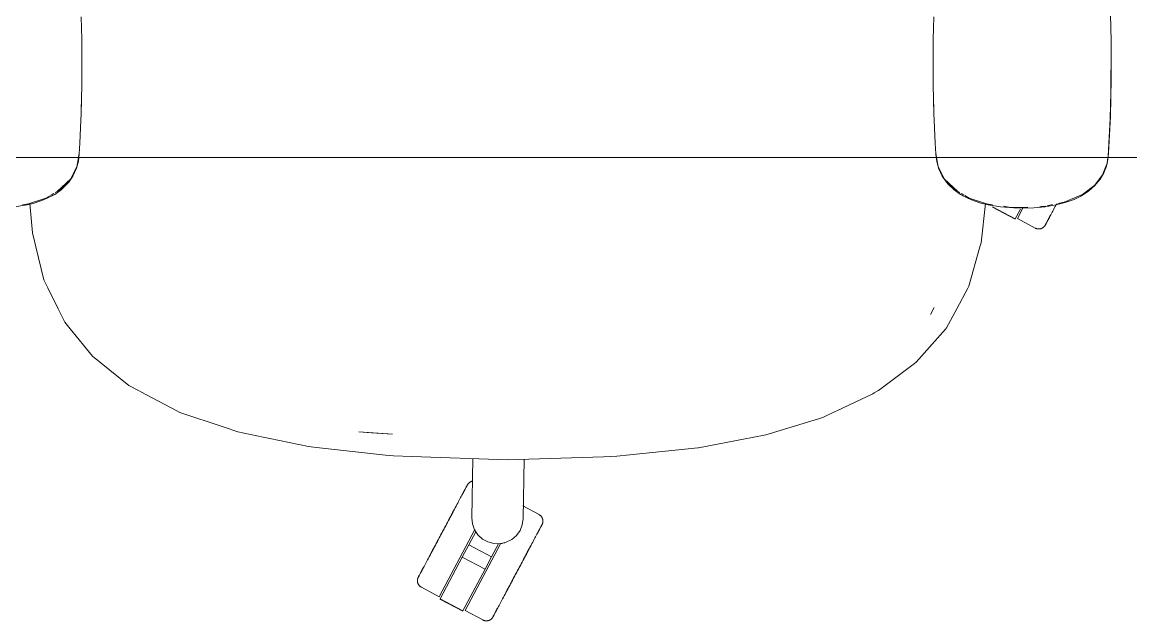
# Model space of a CAD drawing. Header units: millimetres. Extents: x 79795 to 317870, y -36033 to 97293.
# Drawn here: x 165302 to 165905, y 22507 to 22833 of the extents above; entities that cross this region are included whole.
import ezdxf

# ---------------------------------------------------------------- set-up
doc = ezdxf.new("R2010")
doc.units = ezdxf.units.MM
doc.header["$MEASUREMENT"] = 0
doc.layers.add('G-IMPT', color=8, linetype='CONTINUOUS', lineweight=9)
doc.layers.add('I-FURN', color=8, linetype='CONTINUOUS', lineweight=9)

msp = doc.modelspace()

# ---------------------------------------------------------------- linework, layer by layer
at = {"layer": 'G-IMPT'}
for p, q in [((165893.76, 22842.35), (165894.15, 22830.6)), ((165334.29, 22823.54), (165333.99, 22835.84)), ((165334.07, 22831.97), (165334.15, 22830.32)), ((165797.54, 22823.54), (165797.84, 22835.84)), ((165797.76, 22831.97), (165797.68, 22830.32)), ((165334.15, 22830.32), (165334.15, 22828.24)), ((165797.68, 22830.32), (165797.68, 22828.24)), ((165894.31, 22822.18), (165894.15, 22830.6)), ((165334.29, 22823.54), (165334.36, 22818.07)), ((165797.54, 22823.54), (165797.47, 22818.07)), ((165894.31, 22822.18), (165894.2, 22792.16)), ((165894.31, 22822.18), (165894.36, 22801.99)), ((165894.31, 22822.18), (165894.4, 22811.38)), ((165334.37, 22803.35), (165334.36, 22818.07)), ((165797.47, 22803.35), (165797.47, 22818.07)), ((165894.2, 22792.16), (165894.4, 22811.38)), ((165334.31, 22798.84), (165334.37, 22803.35)), ((165797.52, 22798.84), (165797.47, 22803.35)), ((165894.36, 22801.99), (165893.85, 22780.6)), ((165894.36, 22801.99), (165893.89, 22781.81)), ((165894.36, 22801.99), (165894.2, 22792.16)), ((165894.31, 22802.9), (165894.34, 22799.96)), ((165334.31, 22798.84), (165333.94, 22783.17)), ((165797.52, 22798.84), (165797.9, 22783.17)), ((165894.34, 22799.96), (165894.27, 22798.05)), ((165333.99, 22786.57), (165334.14, 22789.9)), ((165334.14, 22792.12), (165334.14, 22789.9)), ((165797.69, 22792.12), (165797.69, 22789.9)), ((165797.84, 22786.57), (165797.69, 22789.9)), ((165894.2, 22792.16), (165893.85, 22780.6)), ((165333.94, 22783.17), (165333.81, 22779.63)), ((165797.9, 22783.17), (165798.02, 22779.63)), ((165333.2, 22767.07), (165333.81, 22779.63)), ((165798.63, 22767.07), (165798.02, 22779.63)), ((165893.89, 22781.81), (165892.8, 22760.02)), ((165893.85, 22780.6), (165892.8, 22760.02)), ((165893.89, 22781.81), (165892.92, 22761.63)), ((165893.85, 22780.6), (165893.89, 22781.81)), ((165333.2, 22767.07), (165332.91, 22761.4)), ((165798.63, 22767.07), (165798.92, 22761.4)), ((165331.54, 22754.28), (165332.48, 22759.33)), ((165332.65, 22759.33), (165332.41, 22757.39)), ((165332.48, 22759.33), (165332.91, 22761.63)), ((165332.91, 22761.4), (165332.65, 22759.33)), ((165799.35, 22759.33), (165798.92, 22761.63)), ((165798.92, 22761.4), (165799.18, 22759.33)), ((165799.18, 22759.33), (165799.42, 22757.39)), ((165800.29, 22754.28), (165799.35, 22759.33)), ((165892.09, 22756.16), (165892.57, 22759.33)), ((165892.8, 22760.02), (165892.55, 22758.37)), ((165892.8, 22760.02), (165892.92, 22761.63)), ((165329.36, 22749.12), (165331.35, 22753.44)), ((165329.62, 22750.38), (165331.54, 22754.28)), ((165332.41, 22757.39), (165331.35, 22753.44)), ((165799.42, 22757.39), (165800.48, 22753.44)), ((165802.21, 22750.38), (165800.29, 22754.28)), ((165802.47, 22749.12), (165800.48, 22753.44)), ((165892.09, 22756.16), (165889.68, 22749.96)), ((165890.35, 22750.99), (165891.74, 22754.63)), ((165892.11, 22755.98), (165891.74, 22754.63)), ((165892.11, 22755.98), (165892.55, 22758.37)), ((165320.94, 22740.88), (165328.34, 22747.79)), ((165323.03, 22742.08), (165328.34, 22747.79)), ((165328.34, 22747.79), (165326.1, 22745.37)), ((165329.36, 22749.12), (165327.16, 22745.9)), ((165329.44, 22750.02), (165328.34, 22747.79)), ((165802.39, 22750.02), (165803.49, 22747.79)), ((165802.47, 22749.12), (165804.67, 22745.9)), ((165803.49, 22747.79), (165805.73, 22745.37)), ((165810.89, 22740.88), (165803.49, 22747.79)), ((165808.8, 22742.08), (165803.49, 22747.79)), ((165888.39, 22747.56), (165885.31, 22743.82)), ((165889.68, 22749.96), (165885.51, 22744.34)), ((165890.35, 22750.99), (165888.39, 22747.56)), ((165322.98, 22741.71), (165319.52, 22739.26)), ((165319.88, 22740.19), (165323.03, 22742.08)), ((165320.94, 22740.88), (165322.41, 22742.16)), ((165322.57, 22742.3), (165326.1, 22745.37)), ((165326.02, 22744.57), (165322.98, 22741.71)), ((165326.02, 22744.57), (165327.16, 22745.9)), ((165805.81, 22744.57), (165804.67, 22745.9)), ((165809.26, 22742.3), (165805.73, 22745.37)), ((165805.81, 22744.57), (165808.85, 22741.71)), ((165811.95, 22740.19), (165808.8, 22742.08)), ((165808.85, 22741.71), (165812.31, 22739.26)), ((165810.89, 22740.88), (165809.42, 22742.16)), ((165878.23, 22738.5), (165882.27, 22741.15)), ((165885.51, 22744.34), (165878.72, 22739.12)), ((165882.27, 22741.15), (165885.31, 22743.82)), ((165305.34, 22734.08), (165314.73, 22737.11)), ((165308.42, 22734.51), (165313.51, 22736.25)), ((165313.51, 22736.25), (165318.15, 22738.46)), ((165314.73, 22737.11), (165317.18, 22738.58)), ((165317.65, 22738.86), (165319.09, 22739.72)), ((165318.15, 22738.46), (165319.52, 22739.26)), ((165813.68, 22738.46), (165812.31, 22739.26)), ((165814.18, 22738.86), (165812.74, 22739.72)), ((165818.32, 22736.25), (165813.68, 22738.46)), ((165817.1, 22737.11), (165814.65, 22738.58)), ((165826.49, 22734.08), (165817.1, 22737.11)), ((165823.41, 22734.51), (165818.32, 22736.25)), ((165869.82, 22734.93), (165864.34, 22733.5)), ((165868.7, 22734.95), (165865.24, 22734.24)), ((165868.7, 22734.95), (165874.33, 22737.28)), ((165869.82, 22734.93), (165874.15, 22736.51)), ((165878.23, 22738.5), (165874.15, 22736.51)), ((165878.72, 22739.12), (165874.33, 22737.28)), ((165304.5, 22733.53), (165297.74, 22732.42)), ((165302.05, 22733.62), (165305.34, 22734.08)), ((165308.42, 22734.51), (165304.5, 22733.53)), ((165305.96, 22734.22), (165307.4, 22718.34)), ((165823.41, 22734.51), (165827.33, 22733.53)), ((165825.99, 22734.2), (165823.57, 22712.93)), ((165829.78, 22733.62), (165826.49, 22734.08)), ((165827.33, 22733.53), (165834.09, 22732.42)), ((165841.41, 22731.84), (165834.09, 22732.42)), ((165838.75, 22732.36), (165835.97, 22732.75)), ((165838.75, 22732.36), (165845.92, 22732.13)), ((165841.41, 22731.84), (165845.92, 22731.75)), ((165849.03, 22732.32), (165845.92, 22732.13)), ((165845.92, 22731.75), (165852.25, 22731.93)), ((165858.4, 22732.5), (165852.25, 22731.93)), ((165858.74, 22732.91), (165855.54, 22732.72)), ((165858.4, 22732.5), (165864.34, 22733.5)), ((165862.49, 22733.68), (165859.44, 22733.06)), ((165307.4, 22718.34), (165308.7, 22713.05)), ((165309.28, 22710.68), (165308.7, 22713.05)), ((165313.69, 22692.74), (165309.28, 22710.68)), ((165822.94, 22710.67), (165816.93, 22689.32)), ((165822.94, 22710.67), (165823.57, 22712.93)), ((165315.83, 22688.37), (165313.69, 22692.74)), ((165315.83, 22688.37), (165321.48, 22676.9)), ((165816.33, 22688.21), (165810.32, 22676.97)), ((165816.93, 22689.32), (165816.33, 22688.21)), ((165325.01, 22669.74), (165321.48, 22676.9)), ((165796.13, 22673.84), (165798.09, 22677.73)), ((165796.13, 22673.84), (165797.31, 22676.13)), ((165797.31, 22676.13), (165798.09, 22677.73)), ((165810.32, 22676.97), (165804.74, 22666.53)), ((165327.98, 22666.09), (165325.01, 22669.74)), ((165327.98, 22666.09), (165340.15, 22651.14)), ((165791.13, 22651.08), (165804.15, 22665.87)), ((165804.15, 22665.87), (165804.74, 22666.53)), ((165340.15, 22651.14), (165344.81, 22647.38)), ((165791.13, 22651.08), (165788.26, 22647.82)), ((165359.95, 22635.17), (165344.81, 22647.38)), ((165767.8, 22632.53), (165787.3, 22647.1)), ((165787.3, 22647.1), (165788.26, 22647.82)), ((165359.95, 22635.17), (165365.08, 22632.46)), ((165366.45, 22631.74), (165365.08, 22632.46)), ((165767.03, 22632.07), (165765.45, 22631.13)), ((165767.8, 22632.53), (165767.03, 22632.07)), ((165366.45, 22631.74), (165385.96, 22621.44)), ((165764.74, 22630.7), (165745.1, 22621.44)), ((165764.74, 22630.7), (165765.45, 22631.13)), ((165385.96, 22621.44), (165387.62, 22620.56)), ((165411.71, 22612.41), (165387.62, 22620.56)), ((165737.42, 22617.82), (165744.18, 22621.01)), ((165745.1, 22621.44), (165744.18, 22621.01)), ((165737.42, 22617.82), (165720.15, 22612.49)), ((165411.71, 22612.41), (165419.15, 22609.9)), ((165432.97, 22607.03), (165419.15, 22609.9)), ((165485.01, 22609.94), (165491.96, 22609.33)), ((165503.29, 22608.7), (165485.01, 22609.94)), ((165503.29, 22608.7), (165491.96, 22609.33)), ((165706.54, 22608.3), (165698.94, 22606.84)), ((165720.15, 22612.49), (165706.54, 22608.3)), ((165436.65, 22606.26), (165432.97, 22607.03)), ((165436.65, 22606.26), (165457.59, 22601.91)), ((165457.59, 22601.91), (165462.01, 22601.43)), ((165695.27, 22606.14), (165669.89, 22601.27)), ((165695.27, 22606.14), (165698.94, 22606.84)), ((165499.45, 22597.3), (165462.01, 22601.43)), ((165499.45, 22597.3), (165503.83, 22596.82)), ((165513.77, 22596.49), (165503.83, 22596.82)), ((165513.77, 22596.49), (165565.95, 22594.79)), ((165565.95, 22594.79), (165618.11, 22596.4)), ((165618.11, 22596.4), (165625.37, 22596.63)), ((165632.44, 22597.36), (165625.37, 22596.63)), ((165669.43, 22601.18), (165632.44, 22597.36)), ((165669.43, 22601.18), (165669.89, 22601.27))]:
    msp.add_line(p, q, dxfattribs=at)
at = {"layer": 'I-FURN'}
for p, q in [((166365.92, 22759.33), (164765.92, 22759.33)), ((164765.92, 22759.33), (166365.92, 22759.33)), ((165829.7, 22732.25), (165842.06, 22725.68)), ((165829.79, 22732.42), (165829.84, 22732.52)), ((165842.15, 22725.85), (165829.79, 22732.42)), ((165844.96, 22731.14), (165842.15, 22725.85)), ((165846.37, 22731.66), (165843.38, 22726.03)), ((165861.49, 22728.14), (165861.83, 22728.79)), ((165861.83, 22728.79), (165862.19, 22729.47)), ((165862.19, 22729.47), (165862.57, 22730.17)), ((165862.57, 22730.17), (165862.96, 22730.91)), ((165862.96, 22730.91), (165863.37, 22731.67)), ((165863.37, 22731.67), (165863.78, 22732.46)), ((165863.78, 22732.46), (165864.22, 22733.27)), ((165864.22, 22733.27), (165864.66, 22734.11)), ((165843.38, 22726.03), (165853.07, 22720.88)), ((165858.52, 22722.55), (165858.44, 22722.41)), ((165858.54, 22722.6), (165858.52, 22722.56)), ((165858.52, 22722.55), (165858.53, 22722.57)), ((165858.52, 22722.56), (165858.52, 22722.55)), ((165858.53, 22722.57), (165858.56, 22722.63)), ((165858.58, 22722.68), (165858.54, 22722.6)), ((165858.56, 22722.63), (165858.61, 22722.73)), ((165858.65, 22722.8), (165858.58, 22722.68)), ((165858.61, 22722.73), (165858.69, 22722.87)), ((165858.74, 22722.96), (165858.65, 22722.8)), ((165858.69, 22722.87), (165858.78, 22723.05)), ((165858.84, 22723.16), (165858.74, 22722.96)), ((165858.78, 22723.05), (165858.9, 22723.27)), ((165858.97, 22723.41), (165858.84, 22723.16)), ((165858.9, 22723.27), (165859.04, 22723.53)), ((165859.12, 22723.68), (165858.97, 22723.41)), ((165859.04, 22723.53), (165859.19, 22723.83)), ((165859.29, 22724), (165859.12, 22723.68)), ((165859.19, 22723.83), (165859.37, 22724.16)), ((165859.48, 22724.36), (165859.29, 22724)), ((165859.37, 22724.16), (165859.57, 22724.53)), ((165859.69, 22724.75), (165859.48, 22724.36)), ((165859.57, 22724.53), (165859.79, 22724.94)), ((165859.91, 22725.18), (165859.69, 22724.75)), ((165859.79, 22724.94), (165860.03, 22725.39)), ((165860.16, 22725.65), (165859.91, 22725.18)), ((165860.03, 22725.39), (165860.28, 22725.87)), ((165860.43, 22726.15), (165860.16, 22725.65)), ((165860.28, 22725.87), (165860.56, 22726.39)), ((165860.71, 22726.68), (165860.43, 22726.15)), ((165860.56, 22726.39), (165860.85, 22726.94)), ((165861.02, 22727.25), (165860.71, 22726.68)), ((165860.85, 22726.94), (165861.16, 22727.53)), ((165861.16, 22727.53), (165861.49, 22728.14)), ((165853.1, 22720.86), (165853.07, 22720.88)), ((165853.25, 22720.79), (165853.1, 22720.86)), ((165853.4, 22720.73), (165853.25, 22720.79)), ((165853.55, 22720.67), (165853.4, 22720.73)), ((165853.7, 22720.61), (165853.55, 22720.67)), ((165853.85, 22720.57), (165853.7, 22720.61)), ((165854.01, 22720.53), (165853.85, 22720.57)), ((165854.17, 22720.49), (165854.01, 22720.53)), ((165854.32, 22720.46), (165854.17, 22720.49)), ((165854.48, 22720.44), (165854.32, 22720.46)), ((165854.64, 22720.42), (165854.48, 22720.44)), ((165854.8, 22720.41), (165854.64, 22720.42)), ((165854.97, 22720.41), (165854.8, 22720.41)), ((165855.13, 22720.42), (165854.97, 22720.41)), ((165855.29, 22720.43), (165855.13, 22720.42)), ((165855.45, 22720.44), (165855.29, 22720.43)), ((165855.61, 22720.46), (165855.45, 22720.44)), ((165855.77, 22720.49), (165855.61, 22720.46)), ((165855.92, 22720.53), (165855.77, 22720.49)), ((165856.08, 22720.57), (165855.92, 22720.53)), ((165856.23, 22720.62), (165856.08, 22720.57)), ((165856.39, 22720.67), (165856.23, 22720.62)), ((165856.53, 22720.73), (165856.39, 22720.67)), ((165856.68, 22720.8), (165856.53, 22720.73)), ((165856.83, 22720.87), (165856.68, 22720.8)), ((165856.97, 22720.95), (165856.83, 22720.87)), ((165857.11, 22721.03), (165856.97, 22720.95)), ((165857.24, 22721.12), (165857.11, 22721.03)), ((165857.37, 22721.21), (165857.24, 22721.12)), ((165857.5, 22721.31), (165857.37, 22721.21)), ((165857.62, 22721.42), (165857.5, 22721.31)), ((165857.74, 22721.53), (165857.62, 22721.42)), ((165857.85, 22721.64), (165857.74, 22721.53)), ((165857.96, 22721.76), (165857.85, 22721.64)), ((165858.07, 22721.88), (165857.96, 22721.76)), ((165858.17, 22722.01), (165858.07, 22721.88)), ((165858.26, 22722.14), (165858.17, 22722.01)), ((165858.35, 22722.27), (165858.26, 22722.14)), ((165858.44, 22722.41), (165858.35, 22722.27)), ((165546.43, 22563.22), (165546.99, 22595.41)), ((165574.98, 22595.07), (165574.41, 22562.73)), ((165542.17, 22577.46), (165542.44, 22577.97)), ((165542.58, 22578.22), (165542.32, 22577.74)), ((165542.44, 22577.97), (165542.69, 22578.43)), ((165542.81, 22578.67), (165542.58, 22578.22)), ((165542.69, 22578.43), (165542.92, 22578.86)), ((165543.03, 22579.08), (165542.81, 22578.67)), ((165542.92, 22578.86), (165543.12, 22579.25)), ((165543.23, 22579.45), (165543.03, 22579.08)), ((165543.12, 22579.25), (165543.31, 22579.61)), ((165543.41, 22579.79), (165543.23, 22579.45)), ((165543.31, 22579.61), (165543.48, 22579.93)), ((165543.57, 22580.08), (165543.41, 22579.79)), ((165543.48, 22579.93), (165543.63, 22580.21)), ((165543.7, 22580.34), (165543.57, 22580.08)), ((165543.63, 22580.21), (165543.76, 22580.45)), ((165543.82, 22580.56), (165543.7, 22580.34)), ((165543.76, 22580.45), (165543.87, 22580.65)), ((165543.92, 22580.74), (165543.82, 22580.56)), ((165543.87, 22580.65), (165543.95, 22580.81)), ((165543.99, 22580.88), (165543.92, 22580.74)), ((165543.95, 22580.81), (165544.02, 22580.93)), ((165544.04, 22580.98), (165543.99, 22580.88)), ((165544.02, 22580.93), (165544.06, 22581.01)), ((165544.08, 22581.04), (165544.04, 22580.98)), ((165544.06, 22581.01), (165544.08, 22581.06)), ((165544.08, 22581.06), (165544.09, 22581.06)), ((165544.09, 22581.06), (165544.08, 22581.04)), ((165544.09, 22581.06), (165544.16, 22581.2)), ((165544.16, 22581.2), (165544.25, 22581.34)), ((165544.25, 22581.34), (165544.34, 22581.47)), ((165544.34, 22581.47), (165544.43, 22581.6)), ((165544.43, 22581.6), (165544.53, 22581.73)), ((165544.53, 22581.73), (165544.64, 22581.85)), ((165544.64, 22581.85), (165544.75, 22581.97)), ((165544.75, 22581.97), (165544.86, 22582.08)), ((165544.86, 22582.08), (165544.98, 22582.19)), ((165544.98, 22582.19), (165545.1, 22582.3)), ((165545.1, 22582.3), (165545.23, 22582.4)), ((165545.23, 22582.4), (165545.36, 22582.49)), ((165545.36, 22582.49), (165545.5, 22582.58)), ((165545.5, 22582.58), (165545.63, 22582.66)), ((165545.63, 22582.66), (165545.78, 22582.74)), ((165545.78, 22582.74), (165545.92, 22582.81)), ((165545.92, 22582.81), (165546.07, 22582.88)), ((165546.07, 22582.88), (165546.22, 22582.94)), ((165546.22, 22582.94), (165546.37, 22582.99)), ((165546.37, 22582.99), (165546.52, 22583.04)), ((165546.52, 22583.04), (165546.68, 22583.08)), ((165546.68, 22583.08), (165546.84, 22583.12)), ((165539.24, 22571.94), (165538.82, 22571.15)), ((165539.64, 22572.7), (165539.24, 22571.94)), ((165540.03, 22573.44), (165539.64, 22572.7)), ((165540.41, 22574.14), (165540.03, 22573.44)), ((165540.77, 22574.82), (165540.41, 22574.14)), ((165541.11, 22575.47), (165540.77, 22574.82)), ((165541.44, 22576.09), (165541.11, 22575.47)), ((165541.75, 22576.67), (165541.44, 22576.09)), ((165541.59, 22576.36), (165541.89, 22576.93)), ((165542.04, 22577.22), (165541.75, 22576.67)), ((165541.89, 22576.93), (165542.17, 22577.46)), ((165542.32, 22577.74), (165542.04, 22577.22)), ((165536.06, 22565.96), (165535.56, 22565.03)), ((165535.79, 22565.46), (165536.28, 22566.39)), ((165536.54, 22566.88), (165536.06, 22565.96)), ((165536.28, 22566.39), (165536.76, 22567.29)), ((165537.02, 22567.77), (165536.54, 22566.88)), ((165537.49, 22568.65), (165537.02, 22567.77)), ((165537.94, 22569.51), (165537.49, 22568.65)), ((165538.39, 22570.34), (165537.94, 22569.51)), ((165538.82, 22571.15), (165538.39, 22570.34)), ((165583.04, 22564.92), (165574.19, 22569.62)), ((165532.99, 22560.2), (165532.46, 22559.2)), ((165532.71, 22559.66), (165533.23, 22560.65)), ((165533.52, 22561.18), (165532.99, 22560.2)), ((165533.23, 22560.65), (165533.76, 22561.64)), ((165534.04, 22562.16), (165533.52, 22561.18)), ((165533.76, 22561.64), (165534.28, 22562.61)), ((165534.55, 22563.13), (165534.04, 22562.16)), ((165534.28, 22562.61), (165534.79, 22563.57)), ((165535.06, 22564.09), (165534.55, 22563.13)), ((165534.79, 22563.57), (165535.29, 22564.53)), ((165535.56, 22565.03), (165535.06, 22564.09)), ((165535.29, 22564.53), (165535.79, 22565.46)), ((165546.78, 22559.86), (165546.43, 22563.22)), ((165547.92, 22556.69), (165546.78, 22559.86)), ((165574.41, 22562.73), (165573.95, 22559.39)), ((165583.04, 22564.92), (165583.18, 22564.84)), ((165583.18, 22564.84), (165583.31, 22564.75)), ((165583.31, 22564.75), (165583.45, 22564.66)), ((165583.45, 22564.66), (165583.58, 22564.57)), ((165583.58, 22564.57), (165583.7, 22564.47)), ((165583.7, 22564.47), (165583.83, 22564.36)), ((165583.83, 22564.36), (165583.95, 22564.26)), ((165583.95, 22564.26), (165584.06, 22564.14)), ((165584.06, 22564.14), (165584.17, 22564.02)), ((165584.17, 22564.02), (165584.27, 22563.9)), ((165584.27, 22563.9), (165584.37, 22563.77)), ((165584.37, 22563.77), (165584.46, 22563.64)), ((165584.46, 22563.64), (165584.55, 22563.51)), ((165584.55, 22563.51), (165584.64, 22563.37)), ((165584.64, 22563.37), (165584.71, 22563.23)), ((165584.71, 22563.23), (165584.79, 22563.08)), ((165584.79, 22563.08), (165584.85, 22562.94)), ((165584.86, 22559.8), (165584.79, 22559.65)), ((165584.85, 22562.94), (165584.91, 22562.79)), ((165584.92, 22559.95), (165584.86, 22559.8)), ((165584.91, 22562.79), (165584.97, 22562.63)), ((165584.97, 22560.1), (165584.92, 22559.95)), ((165584.97, 22562.63), (165585.01, 22562.48)), ((165585.02, 22560.25), (165584.97, 22560.1)), ((165585.01, 22562.48), (165585.06, 22562.32)), ((165585.06, 22560.41), (165585.02, 22560.25)), ((165585.06, 22562.32), (165585.09, 22562.17)), ((165585.09, 22560.57), (165585.06, 22560.41)), ((165585.09, 22562.17), (165585.12, 22562.01)), ((165585.12, 22560.72), (165585.09, 22560.57)), ((165585.12, 22562.01), (165585.14, 22561.85)), ((165585.15, 22560.88), (165585.12, 22560.72)), ((165585.14, 22561.85), (165585.16, 22561.69)), ((165585.16, 22561.04), (165585.15, 22560.88)), ((165585.16, 22561.69), (165585.17, 22561.53)), ((165585.17, 22561.21), (165585.16, 22561.04)), ((165585.17, 22561.53), (165585.17, 22561.37)), ((165585.17, 22561.37), (165585.17, 22561.21)), ((165548.15, 22556.76), (165528.71, 22520.19)), ((165528.98, 22552.65), (165529.51, 22553.65)), ((165529.8, 22554.19), (165529.26, 22553.18)), ((165529.51, 22553.65), (165530.04, 22554.65)), ((165530.33, 22555.19), (165529.8, 22554.19)), ((165530.04, 22554.65), (165530.58, 22555.65)), ((165530.86, 22556.2), (165530.33, 22555.19)), ((165530.58, 22555.65), (165531.11, 22556.66)), ((165531.4, 22557.2), (165530.86, 22556.2)), ((165531.11, 22556.66), (165531.64, 22557.66)), ((165531.93, 22558.2), (165531.4, 22557.2)), ((165531.64, 22557.66), (165532.18, 22558.66)), ((165532.46, 22559.2), (165531.93, 22558.2)), ((165532.18, 22558.66), (165532.71, 22559.66)), ((165544.85, 22548.41), (165548.65, 22555.56)), ((165549.79, 22553.88), (165547.92, 22556.69)), ((165552.27, 22551.6), (165549.79, 22553.88)), ((165572.7, 22556.25), (165570.73, 22553.51)), ((165573.95, 22559.39), (165572.7, 22556.25)), ((165581.55, 22553.53), (165581.88, 22554.16)), ((165581.88, 22554.16), (165582.2, 22554.76)), ((165582.37, 22555.08), (165582.06, 22554.49)), ((165582.2, 22554.76), (165582.5, 22555.33)), ((165582.66, 22555.63), (165582.37, 22555.08)), ((165582.5, 22555.33), (165582.79, 22555.87)), ((165582.94, 22556.14), (165582.66, 22555.63)), ((165582.79, 22555.87), (165583.06, 22556.37)), ((165583.19, 22556.63), (165582.94, 22556.14)), ((165583.06, 22556.37), (165583.3, 22556.84)), ((165583.43, 22557.07), (165583.19, 22556.63)), ((165583.3, 22556.84), (165583.53, 22557.26)), ((165583.65, 22557.48), (165583.43, 22557.07)), ((165583.53, 22557.26), (165583.74, 22557.66)), ((165583.85, 22557.85), (165583.65, 22557.48)), ((165583.74, 22557.66), (165583.93, 22558.01)), ((165584.02, 22558.19), (165583.85, 22557.85)), ((165583.93, 22558.01), (165584.1, 22558.33)), ((165584.18, 22558.49), (165584.02, 22558.19)), ((165584.1, 22558.33), (165584.25, 22558.61)), ((165584.32, 22558.75), (165584.18, 22558.49)), ((165584.25, 22558.61), (165584.38, 22558.85)), ((165584.44, 22558.96), (165584.32, 22558.75)), ((165584.38, 22558.85), (165584.48, 22559.05)), ((165584.53, 22559.14), (165584.44, 22558.96)), ((165584.48, 22559.05), (165584.57, 22559.21)), ((165584.61, 22559.29), (165584.53, 22559.14)), ((165584.57, 22559.21), (165584.63, 22559.34)), ((165584.66, 22559.39), (165584.61, 22559.29)), ((165584.63, 22559.34), (165584.68, 22559.42)), ((165584.69, 22559.45), (165584.66, 22559.39)), ((165584.68, 22559.42), (165584.7, 22559.46)), ((165584.7, 22559.47), (165584.69, 22559.45)), ((165584.72, 22559.5), (165584.7, 22559.47)), ((165584.7, 22559.46), (165584.7, 22559.47)), ((165584.79, 22559.65), (165584.72, 22559.5)), ((165525.88, 22546.82), (165526.38, 22547.76)), ((165526.65, 22548.28), (165526.15, 22547.32)), ((165526.38, 22547.76), (165526.89, 22548.72)), ((165527.17, 22549.24), (165526.65, 22548.28)), ((165526.89, 22548.72), (165527.4, 22549.69)), ((165527.68, 22550.21), (165527.17, 22549.24)), ((165527.4, 22549.69), (165527.92, 22550.66)), ((165528.21, 22551.2), (165527.68, 22550.21)), ((165527.92, 22550.66), (165528.45, 22551.65)), ((165528.73, 22552.19), (165528.21, 22551.2)), ((165528.45, 22551.65), (165528.98, 22552.65)), ((165529.26, 22553.18), (165528.73, 22552.19)), ((165541.32, 22541.77), (165544.85, 22548.41)), ((165562.36, 22549.39), (165542.83, 22512.67)), ((165557.21, 22541.84), (165544.85, 22548.41)), ((165555.23, 22549.98), (165552.27, 22551.6)), ((165558.49, 22549.11), (165555.23, 22549.98)), ((165561.01, 22548.98), (165557.21, 22541.84)), ((165561.87, 22549.05), (165558.49, 22549.11)), ((165565.15, 22549.8), (165561.87, 22549.05)), ((165568.17, 22551.32), (165565.15, 22549.8)), ((165570.73, 22553.51), (165568.17, 22551.32)), ((165578.56, 22547.91), (165578.1, 22547.05)), ((165578.31, 22547.45), (165578.76, 22548.3)), ((165579, 22548.75), (165578.56, 22547.91)), ((165578.76, 22548.3), (165579.2, 22549.12)), ((165579.2, 22549.12), (165579.63, 22549.92)), ((165579.63, 22549.92), (165580.04, 22550.7)), ((165580.04, 22550.7), (165580.44, 22551.45)), ((165580.44, 22551.45), (165580.82, 22552.17)), ((165580.82, 22552.17), (165581.19, 22552.86)), ((165581.19, 22552.86), (165581.55, 22553.53)), ((165523.29, 22541.96), (165522.85, 22541.13)), ((165523.06, 22541.51), (165523.5, 22542.34)), ((165523.74, 22542.8), (165523.29, 22541.96)), ((165523.5, 22542.34), (165523.95, 22543.2)), ((165524.21, 22543.67), (165523.74, 22542.8)), ((165523.95, 22543.2), (165524.42, 22544.08)), ((165524.68, 22544.56), (165524.21, 22543.67)), ((165524.42, 22544.08), (165524.9, 22544.97)), ((165525.16, 22545.46), (165524.68, 22544.56)), ((165524.9, 22544.97), (165525.38, 22545.89)), ((165525.65, 22546.39), (165525.16, 22545.46)), ((165525.38, 22545.89), (165525.88, 22546.82)), ((165526.15, 22547.32), (165525.65, 22546.39)), ((165529.24, 22519.06), (165541.32, 22541.77)), ((165553.68, 22535.2), (165541.32, 22541.77)), ((165557.21, 22541.84), (165553.68, 22535.2)), ((165574.89, 22541.01), (165575.4, 22541.98)), ((165575.68, 22542.49), (165575.17, 22541.54)), ((165575.4, 22541.98), (165575.91, 22542.93)), ((165576.18, 22543.44), (165575.68, 22542.49)), ((165575.91, 22542.93), (165576.41, 22543.87)), ((165576.67, 22544.37), (165576.18, 22543.44)), ((165576.41, 22543.87), (165576.9, 22544.79)), ((165577.16, 22545.28), (165576.67, 22544.37)), ((165576.9, 22544.79), (165577.38, 22545.7)), ((165577.64, 22546.18), (165577.16, 22545.28)), ((165577.38, 22545.7), (165577.85, 22546.58)), ((165578.1, 22547.05), (165577.64, 22546.18)), ((165577.85, 22546.58), (165578.31, 22547.45)), ((165519.69, 22535.18), (165520, 22535.76)), ((165520.17, 22536.09), (165519.85, 22535.49)), ((165520.51, 22536.72), (165520.17, 22536.09)), ((165520.86, 22537.39), (165520.51, 22536.72)), ((165521.23, 22538.08), (165520.86, 22537.39)), ((165521.62, 22538.8), (165521.23, 22538.08)), ((165522.02, 22539.55), (165521.62, 22538.8)), ((165522.43, 22540.33), (165522.02, 22539.55)), ((165522.85, 22541.13), (165522.43, 22540.33)), ((165572.01, 22535.6), (165571.48, 22534.6)), ((165571.73, 22535.06), (165572.26, 22536.07)), ((165572.55, 22536.61), (165572.01, 22535.6)), ((165572.26, 22536.07), (165572.79, 22537.07)), ((165573.08, 22537.61), (165572.55, 22536.61)), ((165572.79, 22537.07), (165573.32, 22538.07)), ((165573.61, 22538.6), (165573.08, 22537.61)), ((165573.32, 22538.07), (165573.85, 22539.06)), ((165574.13, 22539.59), (165573.61, 22538.6)), ((165573.85, 22539.06), (165574.37, 22540.04)), ((165574.65, 22540.57), (165574.13, 22539.59)), ((165574.37, 22540.04), (165574.89, 22541.01)), ((165575.17, 22541.54), (165574.65, 22540.57)), ((165516.91, 22529.37), (165516.93, 22529.53)), ((165516.93, 22529.53), (165516.96, 22529.69)), ((165516.96, 22529.69), (165517, 22529.84)), ((165517, 22529.84), (165517.04, 22530)), ((165517.04, 22530), (165517.09, 22530.15)), ((165517.09, 22530.15), (165517.14, 22530.31)), ((165517.14, 22530.31), (165517.2, 22530.46)), ((165517.2, 22530.46), (165517.26, 22530.6)), ((165517.26, 22530.6), (165517.33, 22530.75)), ((165517.33, 22530.75), (165517.35, 22530.79)), ((165517.35, 22530.79), (165517.37, 22530.81)), ((165517.36, 22530.79), (165517.35, 22530.79)), ((165517.38, 22530.83), (165517.36, 22530.79)), ((165517.37, 22530.81), (165517.4, 22530.87)), ((165517.42, 22530.92), (165517.38, 22530.83)), ((165517.4, 22530.87), (165517.45, 22530.97)), ((165517.49, 22531.04), (165517.42, 22530.92)), ((165517.45, 22530.97), (165517.53, 22531.11)), ((165517.57, 22531.2), (165517.49, 22531.04)), ((165517.53, 22531.11), (165517.62, 22531.29)), ((165517.68, 22531.4), (165517.57, 22531.2)), ((165517.62, 22531.29), (165517.74, 22531.51)), ((165517.81, 22531.64), (165517.68, 22531.4)), ((165517.74, 22531.51), (165517.88, 22531.77)), ((165517.96, 22531.92), (165517.81, 22531.64)), ((165517.88, 22531.77), (165518.03, 22532.06)), ((165518.13, 22532.24), (165517.96, 22531.92)), ((165518.03, 22532.06), (165518.21, 22532.4)), ((165518.32, 22532.6), (165518.13, 22532.24)), ((165518.21, 22532.4), (165518.41, 22532.77)), ((165518.53, 22532.99), (165518.32, 22532.6)), ((165518.41, 22532.77), (165518.63, 22533.18)), ((165518.75, 22533.42), (165518.53, 22532.99)), ((165518.63, 22533.18), (165518.87, 22533.63)), ((165519, 22533.88), (165518.75, 22533.42)), ((165518.87, 22533.63), (165519.12, 22534.11)), ((165519.27, 22534.38), (165519, 22533.88)), ((165519.12, 22534.11), (165519.4, 22534.63)), ((165519.55, 22534.92), (165519.27, 22534.38)), ((165519.4, 22534.63), (165519.69, 22535.18)), ((165519.85, 22535.49), (165519.55, 22534.92)), ((165553.68, 22535.2), (165541.6, 22512.49)), ((165568.82, 22529.6), (165568.3, 22528.62)), ((165568.54, 22529.07), (165569.06, 22530.06)), ((165569.35, 22530.59), (165568.82, 22529.6)), ((165569.06, 22530.06), (165569.59, 22531.05)), ((165569.88, 22531.59), (165569.35, 22530.59)), ((165569.59, 22531.05), (165570.12, 22532.05)), ((165570.41, 22532.59), (165569.88, 22531.59)), ((165570.12, 22532.05), (165570.66, 22533.05)), ((165570.95, 22533.59), (165570.41, 22532.59)), ((165570.66, 22533.05), (165571.19, 22534.06)), ((165571.48, 22534.6), (165570.95, 22533.59)), ((165571.19, 22534.06), (165571.73, 22535.06)), ((165516.88, 22528.89), (165516.89, 22529.05)), ((165516.89, 22528.73), (165516.88, 22528.89)), ((165516.89, 22529.05), (165516.9, 22529.21)), ((165516.9, 22528.56), (165516.89, 22528.73)), ((165516.9, 22529.21), (165516.91, 22529.37)), ((165516.91, 22528.4), (165516.9, 22528.56)), ((165516.94, 22528.24), (165516.91, 22528.4)), ((165516.97, 22528.09), (165516.94, 22528.24)), ((165517, 22527.93), (165516.97, 22528.09)), ((165517.04, 22527.77), (165517, 22527.93)), ((165517.09, 22527.62), (165517.04, 22527.77)), ((165517.14, 22527.47), (165517.09, 22527.62)), ((165517.2, 22527.32), (165517.14, 22527.47)), ((165517.27, 22527.17), (165517.2, 22527.32)), ((165517.34, 22527.03), (165517.27, 22527.17)), ((165517.42, 22526.89), (165517.34, 22527.03)), ((165517.5, 22526.75), (165517.42, 22526.89)), ((165517.59, 22526.61), (165517.5, 22526.75)), ((165517.69, 22526.48), (165517.59, 22526.61)), ((165517.78, 22526.35), (165517.69, 22526.48)), ((165517.89, 22526.23), (165517.78, 22526.35)), ((165518, 22526.11), (165517.89, 22526.23)), ((165518.11, 22526), (165518, 22526.11)), ((165518.23, 22525.89), (165518.11, 22526)), ((165518.35, 22525.78), (165518.23, 22525.89)), ((165518.48, 22525.68), (165518.35, 22525.78)), ((165518.61, 22525.59), (165518.48, 22525.68)), ((165518.74, 22525.5), (165518.61, 22525.59)), ((165518.88, 22525.41), (165518.74, 22525.5)), ((165519.02, 22525.34), (165518.88, 22525.41)), ((165519.02, 22525.34), (165528.71, 22520.19)), ((165565.77, 22523.87), (165565.29, 22522.96)), ((165565.51, 22523.38), (165566, 22524.29)), ((165566.26, 22524.79), (165565.77, 22523.87)), ((165566, 22524.29), (165566.49, 22525.22)), ((165566.76, 22525.73), (165566.26, 22524.79)), ((165566.49, 22525.22), (165567, 22526.16)), ((165567.27, 22526.68), (165566.76, 22525.73)), ((165567, 22526.16), (165567.5, 22527.12)), ((165567.78, 22527.64), (165567.27, 22526.68)), ((165567.5, 22527.12), (165568.02, 22528.09)), ((165568.3, 22528.62), (165567.78, 22527.64)), ((165568.02, 22528.09), (165568.54, 22529.07)), ((165529.15, 22518.89), (165541.51, 22512.32)), ((165541.6, 22512.49), (165529.24, 22519.06)), ((165562.02, 22516.82), (165562.42, 22517.55)), ((165562.42, 22517.55), (165562.82, 22518.31)), ((165562.82, 22518.31), (165563.24, 22519.1)), ((165563.24, 22519.1), (165563.67, 22519.91)), ((165563.67, 22519.91), (165564.11, 22520.75)), ((165564.11, 22520.75), (165564.57, 22521.6)), ((165564.57, 22521.6), (165565.04, 22522.48)), ((165565.04, 22522.48), (165565.51, 22523.38)), ((165542.83, 22512.67), (165552.52, 22507.52)), ((165559.03, 22511.18), (165559.24, 22511.59)), ((165559.37, 22511.82), (165559.14, 22511.39)), ((165559.24, 22511.59), (165559.48, 22512.03)), ((165559.62, 22512.29), (165559.37, 22511.82)), ((165559.48, 22512.03), (165559.74, 22512.51)), ((165559.88, 22512.79), (165559.62, 22512.29)), ((165559.74, 22512.51), (165560.01, 22513.03)), ((165560.17, 22513.32), (165559.88, 22512.79)), ((165560.01, 22513.03), (165560.3, 22513.58)), ((165560.47, 22513.89), (165560.17, 22513.32)), ((165560.3, 22513.58), (165560.62, 22514.17)), ((165560.62, 22514.17), (165560.94, 22514.78)), ((165560.94, 22514.78), (165561.29, 22515.43)), ((165561.29, 22515.43), (165561.65, 22516.11)), ((165561.65, 22516.11), (165562.02, 22516.82)), ((165552.56, 22507.5), (165552.52, 22507.52)), ((165552.7, 22507.43), (165552.56, 22507.5)), ((165552.85, 22507.37), (165552.7, 22507.43)), ((165553, 22507.31), (165552.85, 22507.37)), ((165553.15, 22507.26), (165553, 22507.31)), ((165553.31, 22507.21), (165553.15, 22507.26)), ((165553.46, 22507.17), (165553.31, 22507.21)), ((165553.62, 22507.13), (165553.46, 22507.17)), ((165553.78, 22507.1), (165553.62, 22507.13)), ((165553.94, 22507.08), (165553.78, 22507.1)), ((165554.1, 22507.07), (165553.94, 22507.08)), ((165554.26, 22507.06), (165554.1, 22507.07)), ((165554.42, 22507.05), (165554.26, 22507.06)), ((165554.58, 22507.06), (165554.42, 22507.05)), ((165554.74, 22507.07), (165554.58, 22507.06)), ((165554.9, 22507.08), (165554.74, 22507.07)), ((165555.06, 22507.11), (165554.9, 22507.08)), ((165555.22, 22507.14), (165555.06, 22507.11)), ((165555.38, 22507.17), (165555.22, 22507.14)), ((165555.53, 22507.21), (165555.38, 22507.17)), ((165555.69, 22507.26), (165555.53, 22507.21)), ((165555.84, 22507.31), (165555.69, 22507.26)), ((165555.99, 22507.37), (165555.84, 22507.31)), ((165556.14, 22507.44), (165555.99, 22507.37)), ((165556.28, 22507.51), (165556.14, 22507.44)), ((165556.42, 22507.59), (165556.28, 22507.51)), ((165556.56, 22507.67), (165556.42, 22507.59)), ((165556.69, 22507.76), (165556.56, 22507.67)), ((165556.83, 22507.86), (165556.69, 22507.76)), ((165556.95, 22507.96), (165556.83, 22507.86)), ((165557.08, 22508.06), (165556.95, 22507.96)), ((165557.19, 22508.17), (165557.08, 22508.06)), ((165557.31, 22508.28), (165557.19, 22508.17)), ((165557.42, 22508.4), (165557.31, 22508.28)), ((165557.52, 22508.52), (165557.42, 22508.4)), ((165557.62, 22508.65), (165557.52, 22508.52)), ((165557.72, 22508.78), (165557.62, 22508.65)), ((165557.81, 22508.91), (165557.72, 22508.78)), ((165557.89, 22509.05), (165557.81, 22508.91)), ((165557.97, 22509.19), (165557.89, 22509.05)), ((165558, 22509.24), (165557.97, 22509.2)), ((165557.97, 22509.19), (165557.98, 22509.21)), ((165557.97, 22509.2), (165557.97, 22509.19)), ((165557.98, 22509.21), (165558.01, 22509.27)), ((165558.04, 22509.32), (165558, 22509.24)), ((165558.01, 22509.27), (165558.07, 22509.37)), ((165558.1, 22509.44), (165558.04, 22509.32)), ((165558.07, 22509.37), (165558.14, 22509.51)), ((165558.19, 22509.6), (165558.1, 22509.44)), ((165558.14, 22509.51), (165558.24, 22509.69)), ((165558.3, 22509.81), (165558.19, 22509.6)), ((165558.24, 22509.69), (165558.35, 22509.91)), ((165558.43, 22510.05), (165558.3, 22509.81)), ((165558.35, 22509.91), (165558.49, 22510.17)), ((165558.57, 22510.33), (165558.43, 22510.05)), ((165558.49, 22510.17), (165558.65, 22510.47)), ((165558.74, 22510.64), (165558.57, 22510.33)), ((165558.65, 22510.47), (165558.83, 22510.8)), ((165558.93, 22511), (165558.74, 22510.64)), ((165558.83, 22510.8), (165559.03, 22511.18)), ((165559.14, 22511.39), (165558.93, 22511))]:
    msp.add_line(p, q, dxfattribs=at)
msp.add_arc((165560.42, 22562.79), 13.81, 282.34734, 287.33603, dxfattribs=at)
msp.add_open_spline([(165564.06, 22549.46), (165563.64, 22549.35), (165563.21, 22549.27), (165562.77, 22549.22)], degree=3, dxfattribs=at)

doc.saveas('drawing.dxf')
